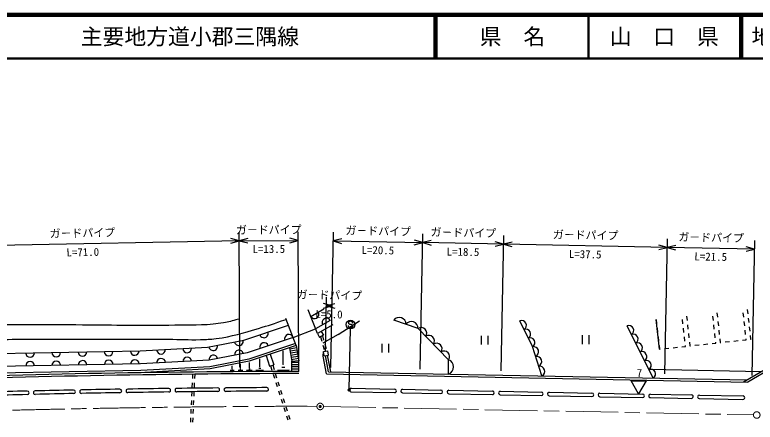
# Model space of a CAD drawing. Units: millimetres, scale not verified. Extents: x 40000 to 680000, y 20000 to 380000.
# Drawn here: x 201648 to 371208, y 286622 to 380000 of the extents above; entities that cross this region are included whole.
import ezdxf
from ezdxf.enums import TextEntityAlignment as Align

# ---------------------------------------------------------------- set-up
doc = ezdxf.new("R2010")
doc.units = ezdxf.units.MM
doc.header["$LTSCALE"] = 1000
doc.header["$PDMODE"] = 32
doc.header["$PDSIZE"] = 500
doc.linetypes.add('CHAIN', pattern=[18.5, 12, -1.5, 3.5, -1.5])
for name, color, linetype, lineweight in [('M-BGD', 7, 'Continuous', 25), ('M-BMK', 2, 'CHAIN', 13), ('M-STR-STRC', 7, 'Continuous', 25), ('M-TTL', 2, 'Continuous', 140), ('M-TTL-LINE', 7, 'Continuous', 50)]:
    doc.layers.add(name, color=color, linetype=linetype, lineweight=lineweight)
doc.layers.add('M-TTL-TXT', color=7, linetype='Continuous')
doc.styles.add('@ＭＳ ゴシック', font='')
doc.styles.add('ＭＳ ゴシック', font='')
doc.styles.get('@ＭＳ ゴシック').set_extended_font_data('@MS Gothic')
doc.styles.get('ＭＳ ゴシック').set_extended_font_data('MS Gothic')

msp = doc.modelspace()

# ---------------------------------------------------------------- linework, layer by layer
at = {"layer": 'M-BGD'}
for p, q in [((270954, 306926), (268848, 312362)), ((269421, 310883), (272426, 312573)), ((369404, 312425), (369513, 311431)), ((266113, 304197), (263719, 310376)), ((355487, 310898), (355596, 309904)), ((361631, 309913), (361522, 310907)), ((362445, 311662), (362555, 310668)), ((368590, 310677), (368480, 311671)), ((369622, 310437), (369731, 309443)), ((254066, 305429), (264302, 308871)), ((273896, 309958), (270516, 308057)), ((274484, 308912), (270954, 306926)), ((275710, 306733), (280559, 309864)), ((294036, 308102), (288431, 310016)), ((320225, 303942), (317327, 309842)), ((347875, 296736), (341881, 308718)), ((348529, 310134), (348638, 309140)), ((349274, 303350), (348529, 310134)), ((354673, 309149), (354564, 310143)), ((355705, 308910), (355815, 307916)), ((361850, 307925), (361741, 308919)), ((362664, 309674), (362773, 308679)), ((368808, 308689), (368699, 309683)), ((265387, 306070), (270516, 308057)), ((270954, 306926), (271444, 306055)), ((271825, 307417), (272315, 306545)), ((301008, 300948), (294036, 308102)), ((348747, 308146), (348856, 307152)), ((354891, 307161), (354782, 308155)), ((355924, 306922), (356033, 305928)), ((362068, 305937), (361959, 306931)), ((362882, 307685), (362991, 306691)), ((369026, 306701), (368917, 307695)), ((369840, 308449), (369949, 307455)), ((245757, 303799), (254066, 305429)), ((265387, 306070), (254836, 302522)), ((272315, 306545), (271444, 306055)), ((271655, 306174), (271926, 305211)), ((272104, 306426), (272375, 305463)), ((275710, 306733), (272179, 304747)), ((308480, 306433), (308480, 304433)), ((309980, 306433), (309980, 304433)), ((331615, 306534), (331615, 304534)), ((333115, 306534), (333115, 304534)), ((348966, 306158), (349075, 305164)), ((355110, 305173), (355001, 306167)), ((363100, 305697), (363190, 304878)), ((366346, 305224), (367341, 305333)), ((368335, 305442), (369154, 305532)), ((369154, 305532), (369135, 305707)), ((370058, 306461), (370148, 305641)), ((370148, 305641), (370323, 305661)), ((230328, 302972), (245757, 303799)), ((265929, 304670), (255221, 301069)), ((266110, 304204), (255349, 300585)), ((264576, 303688), (265103, 300576)), ((264613, 303470), (266190, 303738)), ((266113, 304197), (266703, 300713)), ((272198, 304249), (272469, 303286)), ((272646, 304501), (272917, 303538)), ((285701, 304606), (285701, 302606)), ((287201, 304606), (287201, 302606)), ((322353, 297235), (320225, 303942)), ((349184, 304170), (349274, 303350)), ((350442, 303478), (351436, 303587)), ((352430, 303696), (353424, 303805)), ((354418, 303915), (355238, 304005)), ((355238, 304005), (355219, 304179)), ((356142, 304934), (356232, 304114)), ((356232, 304114), (356406, 304133)), ((357400, 304242), (358394, 304351)), ((359388, 304460), (360382, 304569)), ((361376, 304678), (362196, 304768)), ((362196, 304768), (362177, 304943)), ((363190, 304878), (363364, 304897)), ((364358, 305006), (365352, 305115)), ((195236, 302330), (230328, 302972)), ((254836, 302522), (246128, 300815)), ((259179, 301873), (259993, 299454)), ((260127, 302192), (260941, 299772)), ((263131, 299857), (263113, 302945)), ((264696, 302977), (266274, 303245)), ((264780, 302484), (266358, 302752)), ((264864, 301991), (266441, 302259)), ((272286, 301785), (272344, 302814)), ((272344, 302814), (273326, 303002)), ((272532, 301832), (272344, 302814)), ((272532, 301832), (273514, 302020)), ((273484, 298190), (272777, 301879)), ((273995, 298180), (273268, 301973)), ((273514, 302020), (273326, 303002)), ((349274, 303350), (349448, 303369)), ((246128, 300815), (230436, 299973)), ((255221, 301069), (246313, 299323)), ((255349, 300585), (246375, 298825)), ((255376, 299115), (255369, 300341)), ((257739, 299341), (257729, 301135)), ((264947, 301498), (266525, 301766)), ((265031, 301005), (266608, 301273)), ((265103, 300576), (266692, 300780)), ((265110, 298275), (265103, 300576)), ((266704, 300280), (265104, 300275)), ((266710, 298280), (266703, 300713)), ((273069, 297698), (272286, 301785)), ((301007, 297652), (301008, 300948)), ((378279, 301527), (368544, 295832)), ((378804, 301255), (369502, 295813)), ((230490, 298474), (177247, 297501)), ((230436, 299973), (195193, 299329)), ((246375, 298825), (230072, 297951)), ((246313, 299323), (230490, 298474)), ((251851, 298447), (251001, 298442)), ((251531, 298658), (251318, 298657)), ((251450, 298870), (251397, 298870)), ((251423, 298870), (251419, 299564)), ((253840, 298459), (252801, 298453)), ((253449, 298716), (253189, 298715)), ((253350, 298976), (253285, 298975)), ((253318, 298975), (253312, 299935)), ((256027, 298472), (254734, 298464)), ((255540, 298792), (255217, 298790)), ((255417, 299115), (255336, 299114)), ((258603, 298487), (256885, 298477)), ((257957, 298913), (257527, 298910)), ((257793, 299341), (257686, 299341)), ((259993, 299454), (260228, 299537)), ((260228, 299537), (260705, 299689)), ((260228, 299537), (260532, 298584)), ((260705, 299689), (260941, 299772)), ((260705, 299689), (261008, 298736)), ((264483, 298521), (261795, 298505)), ((263471, 299187), (262799, 299183)), ((263215, 299858), (263047, 299857)), ((266706, 299780), (265106, 299775)), ((266707, 299280), (265107, 299275)), ((266709, 298780), (265109, 298775)), ((347092, 298752), (372680, 298251)), ((242350, 297611), (242305, 296612)), ((242851, 297616), (242805, 296617)), ((260835, 297631), (261139, 296679)), ((261312, 297783), (261615, 296830)), ((273069, 297698), (369502, 295813)), ((273484, 298190), (369371, 296316)), ((242259, 295613), (242214, 294614)), ((242760, 295618), (242715, 294619)), ((261443, 295726), (261746, 294773)), ((261919, 295878), (262222, 294925)), ((242168, 293615), (242123, 292616)), ((242669, 293620), (242624, 292621)), ((262050, 293820), (262353, 292867)), ((262526, 293972), (262829, 293019)), ((278626, 293589), (288624, 293394)), ((278641, 294389), (288639, 294193)), ((290423, 293358), (299222, 293186)), ((290439, 294158), (299237, 293986)), ((301037, 293951), (311035, 293756)), ((312835, 293720), (322233, 293537)), ((324033, 293501), (333831, 293310)), ((262657, 291914), (262960, 290962)), ((263133, 292066), (263436, 291113)), ((301021, 293151), (311020, 292956)), ((312819, 292921), (322217, 292737)), ((324017, 292702), (333815, 292510)), ((335615, 292475), (345413, 292283)), ((335630, 293275), (345429, 293083)), ((347213, 292248), (356611, 292064)), ((347228, 293048), (356626, 292864)), ((358410, 292029), (368409, 291834)), ((358426, 292829), (368424, 292634)), ((242078, 291617), (242032, 290618)), ((242579, 291622), (242533, 290623)), ((263264, 290009), (263567, 289056)), ((263740, 290161), (264044, 289208)), ((241987, 289619), (241942, 288620)), ((242488, 289624), (242442, 288626)), ((264347, 288255), (264651, 287302)), ((241896, 287621), (241851, 286622)), ((242397, 287627), (242352, 286628)), ((263871, 288103), (264174, 287150))]:
    msp.add_line(p, q, dxfattribs=at)
for centre, radius, start, end in [((270293, 311373), 1000, 209.35355, 29.35355), ((273025, 309468), 1000, 29.35355, 209.35355), ((289677, 309083), 1557, 359.13295, 143.16074), ((292479, 308126), 1557, 359.13295, 143.16074), ((317724, 308816), 1100, 301.15368, 111.17882), ((342276, 307667), 1122, 302.53123, 110.62161), ((258690, 306983), 1000, 198.58592, 18.58592), ((294729, 307034), 1273, 325.52615, 122.99533), ((318690, 306849), 1100, 301.15368, 111.17882), ((252965, 305213), 1000, 191.09372, 11.09372), ((264439, 305752), 1000, 18.58592, 198.58592), ((296472, 305246), 1273, 325.52615, 122.99533), ((319656, 304883), 1100, 301.15368, 111.17882), ((343275, 305670), 1122, 302.53123, 110.62161), ((241109, 303550), 1000, 183.0705, 3.0705), ((247077, 304058), 1000, 191.09372, 11.09372), ((258752, 303839), 1000, 18.58592, 198.58592), ((298215, 303457), 1273, 325.52615, 122.99533), ((320415, 302772), 1185, 295.9784, 99.22595), ((344274, 303673), 1122, 302.53123, 110.62161), ((205129, 302511), 1000, 181.04708, 1.04708), ((211128, 302621), 1000, 181.04708, 1.04708), ((217127, 302730), 1000, 181.04708, 1.04708), ((223126, 302840), 1000, 181.04708, 1.04708), ((229125, 302950), 1000, 181.04708, 1.04708), ((235118, 303229), 1000, 183.0705, 3.0705), ((247115, 301008), 1000, 11.09372, 191.09372), ((253002, 302163), 1000, 11.09372, 191.09372), ((299958, 301668), 1273, 325.52615, 122.99533), ((345273, 301676), 1122, 302.53123, 110.62161), ((205160, 299511), 1000, 1.04708, 181.04708), ((211159, 299621), 1000, 1.04708, 181.04708), ((217158, 299731), 1000, 1.04708, 181.04708), ((223157, 299840), 1000, 1.04708, 181.04708), ((229156, 299950), 1000, 1.04708, 181.04708), ((235149, 300226), 1000, 3.0705, 183.0705), ((241141, 300547), 1000, 3.0705, 183.0705), ((300360, 299300), 1770, 291.43925, 68.51999), ((321125, 300536), 1185, 295.9784, 99.22595), ((346272, 299679), 1122, 302.53123, 110.62161), ((321834, 298301), 1185, 295.9784, 99.22595), ((347271, 297682), 1122, 302.53123, 110.62161), ((275409, -2709707), 3008000, 90.1657, 92.00202), ((275409, -2709707), 3007500, 90.1657, 91.98292), ((275409, -2709707), 3004300, 91.35265, 91.52074), ((204499, 293355), 400, 271.35265, 91.34502), ((206300, 293397), 400, 91.31829, 271.32592), ((275409, -2709707), 3004300, 91.15021, 91.31829), ((215110, 293587), 400, 271.15021, 91.14258), ((216911, 293623), 400, 91.11585, 271.12348), ((275409, -2709707), 3004300, 90.94776, 91.11585), ((275409, -2709707), 3003500, 90.94776, 91.11585), ((225722, 293782), 400, 270.94776, 90.94013), ((227523, 293811), 400, 90.9134, 270.92103), ((275409, -2709707), 3004300, 90.73386, 90.9134), ((275409, -2709707), 3003500, 90.73386, 90.9134), ((236936, 293946), 400, 270.72623, 90.73386), ((238737, 293969), 400, 90.6995, 270.70713), ((275409, -2709707), 3004300, 90.51995, 90.6995), ((275409, -2709707), 3003500, 90.51995, 90.6995), ((248150, 294069), 400, 270.51232, 90.51995), ((249951, 294085), 400, 90.49323, 270.49323), ((275409, -2709707), 3004300, 90.30605, 90.4856), ((275409, -2709707), 3003500, 90.30605, 90.48559), ((259364, 294150), 400, 270.29842, 90.29842), ((278634, 293989), 400, 88.87992, 268.87996), ((288632, 293794), 400, 268.87986, 88.87992), ((290431, 293758), 400, 88.87992, 268.87992), ((299230, 293586), 400, 268.87992, 88.87992), ((301029, 293551), 400, 88.87992, 268.87992), ((311027, 293356), 400, 268.87992, 88.88), ((312827, 293320), 400, 88.87983, 268.87992), ((322225, 293137), 400, 268.87992, 88.87992), ((324025, 293102), 400, 88.87992, 268.87992), ((275409, -2709707), 3003500, 91.35265, 91.52074), ((275409, -2709707), 3003500, 91.15021, 91.31829), ((333823, 292910), 400, 268.87992, 88.87992), ((335623, 292875), 400, 88.87992, 268.87992), ((345421, 292683), 400, 268.87992, 88.87992), ((347220, 292648), 400, 88.87992, 268.87998), ((356619, 292464), 400, 268.87984, 88.87992), ((358418, 292429), 400, 88.87992, 268.87981), ((368416, 292234), 400, 268.87979, 88.87992)]:
    msp.add_arc(centre, radius, start, end, dxfattribs=at)
for points, knots in [([(167762, 309294), (170912, 308206), (171844, 307930), (174506, 307212), (178539, 306125), (180838, 305535), (184996, 305131), (188556, 304785), (190578, 305096), (194153, 305214), (196856, 305304), (198360, 305585), (201063, 305631), (204965, 305697), (207152, 305631), (211054, 305631), (217899, 305631), (221734, 305631), (228579, 305631), (231798, 305631), (233602, 305652), (236821, 305631), (239683, 305612), (241286, 305485), (244147, 305547), (245549, 305578), (246337, 305618), (247727, 305797), (251591, 306296), (253687, 307032), (257426, 308128), (259934, 308864), (260787, 309131), (263794, 310182)], [0, 0, 0, 0, 1, 1, 1, 2, 2, 2, 3, 3, 3, 4, 4, 4, 5, 5, 5, 6, 6, 6, 7, 7, 7, 8, 8, 8, 9, 9, 9, 10, 10, 10, 11, 11, 11, 11]), ([(252837, 310240), (251236, 309785), (250769, 309629), (249410, 309394), (248512, 309238), (248005, 309158), (247096, 309082), (243127, 308750), (240886, 308870), (236904, 308815), (228586, 308701), (223925, 308889), (215607, 308904), (209444, 308916), (205991, 308983), (199829, 308904), (198611, 308889), (197929, 308868), (196713, 308815), (193952, 308696), (192421, 308347), (189659, 308281), (187677, 308234), (186561, 308169), (184585, 308326), (182425, 308497), (181634, 308678), (179110, 309216)], [0, 0, 0, 0, 1, 1, 1, 2, 2, 2, 3, 3, 3, 4, 4, 4, 5, 5, 5, 6, 6, 6, 7, 7, 7, 8, 8, 8, 9, 9, 9, 9])]:
    msp.add_open_spline(points, degree=3, knots=knots, dxfattribs=at)
at = {"layer": 'M-BMK'}
for p, q in [((268584, 290285), (270834, 290241)), ((272334, 290211), (370814, 288286))]:
    msp.add_line(p, q, dxfattribs=at)
for centre in [(271584, 290226), (371564, 288271)]:
    msp.add_circle(centre, 750, dxfattribs=at)
msp.add_arc((275409, -2709707), 3000000, 90.13035, 91.96859, dxfattribs=at)
msp.add_point((271584, 290226), dxfattribs=at)
at = {"layer": 'M-STR-STRC'}
for p, q in [((253205, 299211), (253046, 330210)), ((266705, 299280), (266546, 330280)), ((274014, 299180), (274620, 330174)), ((294510, 298780), (295116, 329774)), ((313007, 298418), (313613, 329412)), ((253056, 328210), (181294, 326833)), ((253056, 328210), (251115, 328691)), ((251135, 327656), (253056, 328210)), ((254985, 328738), (253056, 328210)), ((253056, 328210), (266556, 328280)), ((253056, 328210), (254991, 327702)), ((266556, 328280), (264622, 328787)), ((264627, 327752), (266556, 328280)), ((276523, 328655), (274581, 328175)), ((274581, 328175), (295077, 327774)), ((274581, 328175), (276502, 327619)), ((293135, 327294), (295077, 327774)), ((295077, 327774), (293156, 328329)), ((297019, 328254), (295077, 327774)), ((313574, 327412), (295077, 327774)), ((295077, 327774), (296998, 327219)), ((311632, 326933), (313574, 327412)), ((313574, 327412), (311652, 327968)), ((315515, 327892), (313574, 327412)), ((351066, 326679), (313574, 327412)), ((313574, 327412), (315495, 326857)), ((350499, 297685), (351105, 328679)), ((370496, 297294), (371102, 328288)), ((349125, 326200), (351066, 326679)), ((351066, 326679), (349145, 327235)), ((353008, 327159), (351066, 326679)), ((371063, 326288), (351066, 326679)), ((351066, 326679), (352988, 326124)), ((369121, 325809), (371063, 326288)), ((371063, 326288), (369141, 326844)), ((274290, 313270), (272368, 313825)), ((272797, 302879), (273040, 315295)), ((274942, 313775), (273001, 313295)), ((272348, 312790), (274290, 313270)), ((273001, 313295), (274290, 313270)), ((273001, 313295), (274922, 312740)), ((278132, 309134), (278032, 309252)), ((278376, 308995), (278132, 309134)), ((278677, 308993), (278376, 308995)), ((278922, 308881), (278677, 308993)), ((279028, 308745), (278922, 308881)), ((278237, 294147), (278507, 307994)), ((344507, 293093), (342775, 296093)), ((342775, 296093), (346239, 296093)), ((346239, 296093), (344507, 293093))]:
    msp.add_line(p, q, dxfattribs=at)
for centre, radius in [((278527, 308994), 1000), ((278234, 293997), 150), ((278234, 293997), 120), ((278234, 293997), 90), ((278234, 293997), 60), ((278234, 293997), 30)]:
    msp.add_circle(centre, radius, dxfattribs=at)
for centre, start, end in [((278528, 308749), 179.55488, 359.55488), ((278532, 309249), 359.55488, 179.55488)]:
    msp.add_arc(centre, 500, start, end, dxfattribs=at)
msp.add_point((278234, 293997), dxfattribs=at)
at = {"layer": 'M-TTL'}
msp.add_line((680000, 380000), (40000, 380000), dxfattribs=at)
at = {"layer": 'M-TTL-LINE'}
for p, q in [((297750, 380000), (297750, 370000)), ((298250, 380000), (298250, 370000)), ((333000, 380000), (333000, 370000)), ((367750, 380000), (367750, 370000)), ((368250, 380000), (368250, 370000)), ((40000, 370000), (680000, 370000))]:
    msp.add_line(p, q, dxfattribs=at)

# ---------------------------------------------------------------- texts
at = {"layer": 'M-STR-STRC', "style": 'ＭＳ ゴシック'}
for rotation, p in [(1.099, (217156, 328522)), (0.294, (259801, 329245)), (358.88, (284849, 328974)), (358.88, (304345, 328593)), (358.88, (332339, 328046)), (358.88, (361084, 327484)), (358.88, (273665, 314282))]:
    msp.add_text('ガ－ドパイプ', height=1833, rotation=rotation, dxfattribs=at).set_placement(p, align=Align.BOTTOM_CENTER)
at = {"layer": 'M-STR-STRC', "style": '@ＭＳ ゴシック'}
for s, rotation, p in [('L=71.0', 1.099, (217194, 326522)), ('L=13.5', 0.294, (259811, 327245)), ('L=20.5', 358.88, (284809, 326975)), ('L=18.5', 358.88, (304306, 326593)), ('L=37.5', 358.88, (332300, 326046)), ('L=21.5', 358.88, (361045, 325484)), ('L=5.0', 358.88, (273626, 312283))]:
    msp.add_text(s, height=1833, rotation=rotation, dxfattribs=at).set_placement(p, align=Align.TOP_CENTER)
at = {"layer": 'M-STR-STRC', "style": 'ＭＳ ゴシック'}
msp.add_text('7', height=1833, dxfattribs=at).set_placement((344700, 296430), align=Align.BOTTOM_CENTER)
at = {"layer": 'M-TTL-TXT', "style": 'ＭＳ ゴシック'}
for s, p in [('主要地方道小郡三隅線', (216734, 375000)), ('地 名', (370380, 375000))]:
    msp.add_text(s, height=3666, dxfattribs=at).set_placement(p, align=Align.MIDDLE_LEFT)
for s, p in [('県\u3000名', (315625, 375000)), ('山\u3000口\u3000県', (350375, 375000))]:
    msp.add_text(s, height=3666, dxfattribs=at).set_placement(p, align=Align.MIDDLE_CENTER)

doc.saveas('drawing.dxf')
